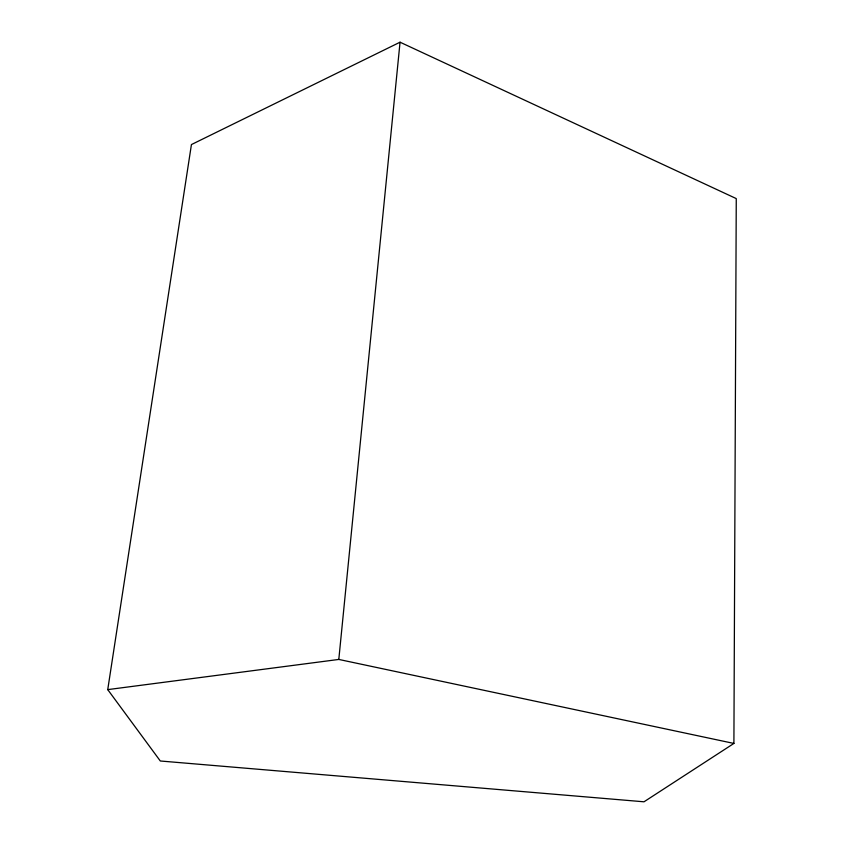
<?xml version="1.0" encoding="UTF-8"?>
<svg xmlns="http://www.w3.org/2000/svg" width="844" height="844" viewBox="0 0 844 844"><rect width="100%" height="100%" fill="white"/><g stroke="black" fill="none" stroke-linecap="round" stroke-linejoin="round"><path stroke-width="1.27" d="M733.9 743.437L736.263 198.593L400.045 42.2L191.43 144.567L107.737 689.622L160.307 760.993L644.004 801.8L733.9 743.437L338.803 659.438L107.737 689.622M338.803 659.438L400.045 42.2"/></g></svg>
